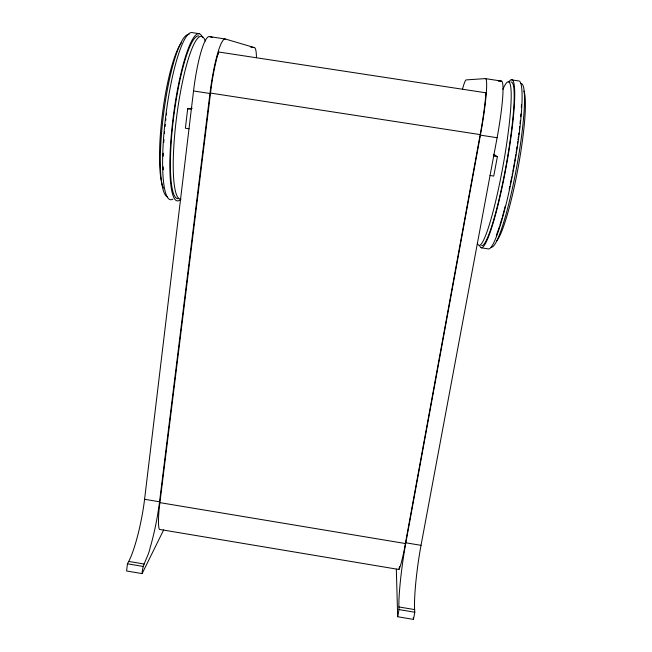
<?xml version="1.0" encoding="UTF-8"?>
<svg xmlns="http://www.w3.org/2000/svg" width="652" height="652" viewBox="0 0 652 652"><rect width="100%" height="100%" fill="white"/><g stroke="black" fill="none" stroke-linecap="round" stroke-linejoin="round"><path stroke-width="0.98" d="M485.911 92.812L485.658 96.374A51.671 4.784 -79.8 0 1 481.469 127.531L404.362 549.204A47.197 4.018 -81.8 0 1 399.521 568.275L398.942 569.489L159.341 529.383L158.949 528.014A46.862 6.471 -79.4 0 1 159.21 508.332L211.403 86.007A51.272 7.702 -82.6 0 1 217.597 55.412L218.648 51.997L485.911 92.812L485.365 95.811M256.464 57.515A44.091 5.395 -82.3 0 0 254.516 47.637L225.364 39.014L209.577 36.61A53.953 8.9 -82.8 0 0 193.538 90.962L144.581 499.285A49.014 8.028 -78.7 0 1 128.713 561.421L127.45 563.793L126.602 570.981L142.12 573.597L163.685 529.856M192.25 108.224L187.703 108.762L185.38 128.224L189.007 128.786M142.12 573.597C142.242 564.387 148.363 556.841 150.09 547.908A49.039 7.311 -78.9 0 0 159.544 501.779L209.96 93.489A53.969 8.109 -82.6 0 1 225.364 39.014M218.404 54.002L218.648 51.997M398.942 569.489L399.489 566.49M397.671 616.735L398.991 609.571L398.91 606.947A49.422 4.54 -82.1 0 1 405.837 542.798L480.402 135.143A54.393 5.037 -79.8 0 0 485.308 78.607L501.355 81.052A54.418 5.852 -79.7 0 1 497.109 137.719L421.029 545.333A49.446 5.273 -82.3 0 0 414.631 609.596L414.794 612.236L413.45 619.4L397.671 616.735L396.326 569.123M493.605 154.288L497.386 156.635L493.743 176.073L490.051 175.502M485.308 78.607L466.164 79.903A44.369 3.341 -80 0 0 462.529 88.982M498.332 81.166L501.355 81.052M511.315 79.813L518.47 80.897A85.396 10.579 -79.7 0 1 514.257 165.551A85.396 10.579 -79.7 0 1 488.177 248.893L481.209 247.801M199.064 33.668L192.055 32.6A84.247 15.355 -82.7 0 0 165.306 119.862A84.247 15.355 -82.7 0 0 172.87 199.105M250.555 47.034L254.516 47.637M210.457 93.065L480.222 134.605M193.538 90.962L209.96 93.489M480.402 135.143L497.109 137.719M187.703 108.762L191.338 109.324M493.686 156.056L497.386 156.635M144.581 499.285L159.544 501.779M405.837 542.798L421.029 545.333M159.846 502.635L405.438 543.54M128.713 561.421L144.182 564.021M398.91 606.947L414.631 609.596M127.45 563.793L142.992 566.409M398.991 609.571L414.794 612.236M209.577 36.61L212.495 37.433M413.327 617.379L413.45 619.4M180.726 199.276A84.263 14.8 -82.6 0 1 173.872 112.136A84.263 14.8 -82.6 0 1 202.674 37.686M178.289 198.673A82.054 14.417 -82.6 0 1 173.717 116.798A82.054 14.417 -82.6 0 1 198.795 35.917M163.318 169.838A82.038 14.947 -82.7 0 1 163.228 166.888M163.212 156.211A82.038 14.947 -82.7 0 1 163.285 153.212M163.774 142.389A82.038 14.947 -82.7 0 1 163.962 139.487M164.41 133.578A82.038 14.947 -82.7 0 1 164.581 131.582M165.054 126.553A82.038 14.947 -82.7 0 1 165.258 124.524M165.69 120.555A82.038 14.947 -82.7 0 1 165.91 118.713M166.358 115.029A82.038 14.947 -82.7 0 1 166.594 113.187M180.906 199.08A82.062 14.205 -82.6 0 1 178.371 104.475A82.062 14.205 -82.6 0 1 205.315 41.092M167.336 196.896A82.038 15.159 -82.7 0 1 163.962 110.987A82.038 15.159 -82.7 0 1 189.104 34.442M163.465 188.135A76.52 14.287 -82.8 0 1 162.258 115.388A76.52 14.287 -82.8 0 1 181.329 42.983M508.804 82.046A85.371 10 -79.7 0 1 506.653 164.149A85.371 10 -79.7 0 1 479.57 245.437M510.899 82.062A83.138 9.739 -79.7 0 1 506.294 164.41A83.138 9.739 -79.7 0 1 481.583 245.657M521.453 104.793A83.163 10.302 -79.7 0 1 521.323 107.515M520.899 114.002A83.163 10.302 -79.7 0 1 520.671 116.749M520.329 120.538A83.163 10.302 -79.7 0 1 520.027 123.489M519.701 126.504A83.163 10.302 -79.7 0 1 519.391 129.251M518.935 132.992A83.163 10.302 -79.7 0 1 518.69 134.899M518.446 136.822A83.163 10.302 -79.7 0 1 518.047 139.74M517.769 141.712A83.163 10.302 -79.7 0 1 517.492 143.693M517.093 146.39A83.163 10.302 -79.7 0 1 516.677 149.112M516.392 150.938A83.163 10.302 -79.7 0 1 516.107 152.764M515.805 154.605A83.163 10.302 -79.7 0 1 514.721 161.068M514.395 162.918A83.163 10.302 -79.7 0 1 512.871 171.256M512.521 173.098A83.163 10.302 -79.7 0 1 512.17 174.94M511.804 176.773A83.163 10.302 -79.7 0 1 510.239 184.426M509.823 186.415A83.163 10.302 -79.7 0 1 509.179 189.365M505.235 206.113A83.163 10.302 -79.7 0 1 502.48 216.399M501.983 218.143A83.163 10.302 -79.7 0 1 499.848 225.201M499.302 226.904A83.163 10.302 -79.7 0 1 497.729 231.509M497.419 232.357A83.163 10.302 -79.7 0 1 496.327 235.233M502.879 89.332A83.13 9.527 -79.8 0 1 504.86 155.29A83.13 9.527 -79.8 0 1 477.337 242.976M520.801 83.57A83.171 10.513 -79.6 0 1 516.857 166.048A83.171 10.513 -79.6 0 1 491.225 247.173M523.817 91.052A77.588 9.967 -79.6 0 1 518.307 166.676A77.588 9.967 -79.6 0 1 496.62 240.963"/></g></svg>
